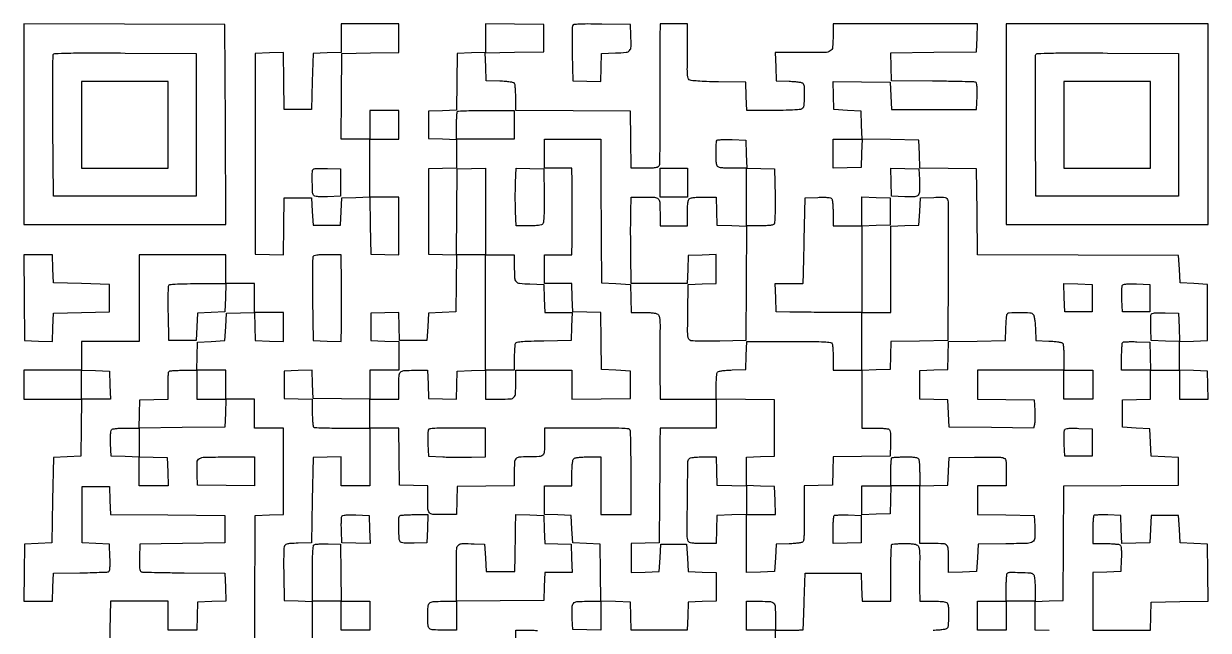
# Model space of a CAD drawing. Extents: x 156 to 936, y 95 to 969.
# Drawn here: x 156 to 936, y 570 to 969 of the extents above; entities that cross this region are included whole.
import ezdxf

# ---------------------------------------------------------------- set-up
doc = ezdxf.new("R2010")
doc.units = 0

msp = doc.modelspace()

# ---------------------------------------------------------------- linework, layer by layer
for points in [[(156, 903.007138), (156, 837), (222.50719, 837), (289.014379, 837), (288.75719, 902.75), (288.5, 968.5), (222.25, 968.757138), (156, 969.014276)], [(365, 959.537526), (365, 950.075052), (355.75, 949.787526), (346.5, 949.5), (346, 931), (345.5, 912.5), (336.5, 912.5), (327.5, 912.5), (327.227798, 931.287232), (326.955596, 950.074464), (317.727798, 949.787232), (308.5, 949.5), (308.5, 883.5), (308.5, 817.5), (317.727798, 817.212768), (326.955596, 816.925536), (327.227798, 835.712768), (327.5, 854.5), (336.5, 854.5), (345.5, 854.5), (346, 845.5), (346.5, 836.5), (355.5, 836.5), (364.5, 836.5), (365, 845.5), (365.5, 854.5), (374.727798, 854.787232), (383.955596, 855.074464), (384.227798, 836.287232), (384.5, 817.5), (393.75, 817.212474), (403, 816.924948), (403, 835.962474), (403, 855), (393.5, 855), (384, 855), (384, 874), (384, 893), (393.5, 893), (403, 893), (403, 902.5), (403, 912), (393.5, 912), (384, 912), (384, 902.5), (384, 893), (374.516653, 893), (365.033305, 893), (365.266653, 921.25), (365.5, 949.5), (384.25, 949.772065), (403, 950.044131), (403, 959.522065), (403, 969), (384, 969), (365, 969)], [(803, 903), (803, 837), (869.5, 837), (936, 837), (936, 903), (936, 969), (869.5, 969), (803, 969)], [(194, 902.5), (194, 874), (222.5, 874), (251, 874), (251, 902.5), (251, 931), (222.5, 931), (194, 931)], [(841, 902.5), (841, 874), (869.5, 874), (898, 874), (898, 902.5), (898, 931), (869.5, 931), (841, 931)], [(707.787526, 883.75), (707.5, 874.5), (698.25, 874.212474), (689, 873.924948), (689, 883.462474), (689, 893), (698.537526, 893), (708.075052, 893)], [(593, 864.5), (593, 855), (584, 855), (575, 855), (575, 864.5), (575, 874), (584, 874), (593, 874)], [(156.234427, 788.75), (156.5, 760.5), (165.711984, 760.212977), (174.923969, 759.925954), (175.211984, 769.212977), (175.5, 778.5), (194, 779), (212.5, 779.5), (212.5, 788.5), (212.5, 797.5), (194, 798), (175.5, 798.5), (175.212474, 807.75), (174.924948, 817), (165.446901, 817), (155.968853, 817)], [(859.5, 788.5), (859.5, 779.5), (850.5, 779.5), (841.5, 779.5), (841.211971, 788.788029), (840.923942, 798.076058), (850.211971, 797.788029), (859.5, 797.5)], [(212.787526, 731.25), (213.075052, 722), (203.537526, 722), (194, 722), (194, 731.537526), (194, 741.075052), (203.25, 740.787526), (212.5, 740.5)], [(632, 655.537526), (632, 646), (641.537526, 646), (651.075052, 646), (650.787526, 655.25), (650.5, 664.5), (641.25, 664.787526), (632, 665.075052)]]:
    msp.add_lwpolyline(points, close=True)
for points in [[(831.25, 569.787526), (822, 570.075052), (822, 579.5), (822, 588.924948), (831.25, 589.212474), (840.5, 589.5), (840.762013, 627.237987), (841.024027, 664.975973), (878.762013, 665.237987), (916.5, 665.5), (916.5, 674.5), (916.5, 683.5), (907.5, 684), (898.5, 684.5), (898, 693.5), (897.5, 702.5), (888.5, 703), (879.5, 703.5), (879.5, 712.5), (879.5, 721.5), (888.75, 721.787526), (898, 722.075052), (898, 731.537526), (898, 741), (907.5, 741), (917, 741), (917, 731.5), (917, 722), (926.537526, 722), (936.075052, 722), (935.787526, 731.25), (935.5, 740.5), (926.25, 740.787526), (917, 741.075052), (917, 750.5), (917, 759.924948), (926.25, 760.212474), (935.5, 760.5), (935.5, 779), (935.5, 797.5), (926.5, 798), (917.5, 798.5), (917, 807.5), (916.5, 816.5), (850.265561, 816.757133), (784.031122, 817.014266), (783.765561, 845.257133), (783.5, 873.5), (764.787236, 873.771928), (746.074471, 874.043857), (745.787236, 883.271928), (745.5, 892.5), (726.787236, 892.771928), (708.074471, 893.043857), (707.787236, 902.271928), (707.5, 911.5), (698.5, 912), (689.5, 912.5), (689.21218, 921.772204), (688.924361, 931.044409), (707.71218, 930.772204), (726.5, 930.5), (727, 921.5), (727.5, 912.5), (755.5, 912.5), (783.5, 912.5), (783.789171, 921.266353, 0.007516), (783.865187, 925.502666, 0.027663), (783.724894, 928.177422, 0.042901), (783.395568, 929.858397, 0.237877), (782.789171, 930.514187, 0.08232), (781.768382, 930.71386, 0.000742), (773.947444, 930.928306, 0.002523), (764.941903, 931.116387, 0.001624), (754.5, 931.247833), (727.5, 931.5), (727.212681, 940.734363), (726.925362, 949.968727), (755.212681, 950.234363), (783.5, 950.5), (783.787526, 959.75), (784.075052, 969), (736.537526, 969), (689, 969), (688.986345, 961.75, -0.01808), (688.674657, 953.560036, -0.244046), (687.14923, 951.088274, -0.131342), (683.758369, 950.120755, -0.004189), (669.345843, 950), (650.924948, 950), (651.212474, 940.75), (651.5, 931.5), (659.968156, 931.206033, -0.010674), (663.539342, 931.005667, -0.020911), (666.36687, 930.666992, -0.02067), (668.466763, 930.236162, -0.192561), (669.202843, 929.706033, -0.134654), (669.949713, 927.278494, -0.013795), (669.969046, 921.214441, -0.01204), (669.672778, 915.108185, -0.18012), (668.8, 913.2, -0.170869), (667.589573, 912.619876, -0.011315), (663.683264, 912.283779, -0.011928), (658.099395, 912.063979, -0.003872), (649.837526, 912), (632.075052, 912), (631.787526, 921.25), (631.5, 930.5), (613.573796, 930.773792, -0.004244), (605.60726, 930.96311, -0.010625), (599.799426, 931.27411, -0.008879), (595.533232, 931.669878, -0.146654), (594.232246, 932.222216, -0.148596), (593.558263, 933.244144, -0.042785), (593.173206, 935.119705, -0.027373), (592.994664, 937.984686, -0.007778), (593.030594, 942.448425, 0.002881), (593.103752, 946.548164, 0.001735), (593.145636, 951.411412, 0.001737), (593.153703, 956.246025, 0.003038), (593.122144, 960.25), (593, 969), (584, 969), (575, 969), (574.932166, 960.25, 0.001756), (574.909474, 954.899146, 0.000216), (574.906009, 943.218383, 0.000256), (574.914993, 929.343352, 0.000211), (574.93838, 914.55726, -0.00146), (574.925307, 900.267089, -0.002264), (574.822181, 887.935567, -0.00067), (574.669757, 877.225155, -0.07307), (574.438827, 875.80726, -0.170023), (573.726767, 874.859143, -0.100717), (572.403821, 874.316799, -0.041243), (569.975799, 874.058804, -0.005855), (564.954678, 874), (556.044131, 874), (555.772065, 892.75), (555.5, 911.5), (517.75, 911.762025), (480, 912.02405), (479.984687, 920.262025, 0.008604), (479.922842, 923.505426, 0.011608), (479.748365, 926.434916, 0.00876), (479.504897, 928.856025, 0.112574), (479.201688, 929.707902, 0.195149), (478.447011, 930.24575, 0.020215), (476.262875, 930.673305, 0.020298), (473.292364, 931.008289, 0.009786), (469.467001, 931.207902), (460.5, 931.5), (460.212762, 940.728277), (459.925523, 949.956554), (479.212762, 950.228277), (498.5, 950.5), (498.5, 959.5), (498.5, 968.5), (479.25, 968.771593), (460, 969.043186), (460, 959.559119), (460, 950.075052), (450.75, 949.787526), (441.5, 949.5), (441.228072, 930.787236), (440.956143, 912.074471), (431.728072, 911.787236), (422.5, 911.5), (422.5, 902.5), (422.5, 893.5), (431.75, 893.212474), (441, 892.924948), (441, 883.5), (441, 874.075052), (431.75, 873.787526), (422.5, 873.5), (422.5, 845.5), (422.5, 817.5), (431.771926, 817.212184), (441.043852, 816.924368), (440.771926, 798.212184), (440.5, 779.5), (431.5, 779), (422.5, 778.5), (422, 769.5), (421.5, 760.5), (412.5, 760.5), (403.5, 760.5), (403.211984, 769.787023), (402.923969, 779.074046), (393.711984, 778.787023), (384.5, 778.5), (384.5, 769.5), (384.5, 760.5), (393.75, 760.212474), (403, 759.924948), (403, 750.462474), (403, 741), (393.5, 741), (384, 741), (384, 731.477935), (384, 721.955869), (365.25, 722.227935), (346.5, 722.5), (346.211984, 731.787023), (345.923969, 741.074046), (336.711984, 740.787023), (327.5, 740.5), (327.5, 731.5), (327.5, 722.5), (336.75, 722.212474), (346, 721.924948), (346, 713.021491, 0.009958), (346.0688, 709.567153, 0.014968), (346.278853, 706.561084, 0.009756), (346.572564, 704.108898, 0.223227), (346.949286, 703.531343, 0.129805), (347.727222, 703.294608, 0.001646), (352.922117, 703.118185, 0.004683), (358.962348, 702.989577, 0.003037), (365.949286, 702.948712), (384, 702.952773), (384, 683.976387), (384, 665), (374.5, 665), (365, 665), (365, 674.537526), (365, 684.075052), (355.75, 683.787526), (346.5, 683.5), (346, 655.5), (345.5, 627.5), (336.759315, 627.211203, 0.005372), (331.484491, 626.980162, 0.052168), (329.278305, 626.626938, 0.141216), (328.132916, 625.934777, 0.12694), (327.473799, 624.711203, 0.054081), (327.268925, 623.186011, 0.002903), (327.172883, 618.302666, 0.004516), (327.144785, 612.481573, 0.003275), (327.214485, 606), (327.5, 589.5), (336.75, 589.212474), (346, 588.924948), (346, 569.962474), (346, 551)], [(307.985724, 513), (308.242862, 579.25), (308.5, 645.5), (317.75, 645.787526), (327, 646.075052), (327, 674.537526), (327, 703), (317.5, 703), (308, 703), (308, 712.5), (308, 722), (298.5, 722), (289, 722), (289, 731.5), (289, 741), (279.462474, 741), (269.924948, 741), (270.212474, 750.25), (270.5, 759.5), (279.5, 760), (288.5, 760.5), (289, 769.5), (289.5, 778.5), (298.711984, 778.787023), (307.923969, 779.074046), (308.211984, 769.787023), (308.5, 760.5), (317.75, 760.212474), (327, 759.924948), (327, 769.462474), (327, 779), (317.5, 779), (308, 779), (308, 788.5), (308, 798), (298.5, 798), (289, 798), (289, 807.5), (289, 817), (260.5, 817), (232, 817), (232, 788.5), (232, 760), (213, 760), (194, 760), (194, 750.5), (194, 741), (175, 741), (156, 741), (156, 731.5), (156, 722), (175.022065, 722), (194.044131, 722), (193.772065, 703.25), (193.5, 684.5), (184.5, 684), (175.5, 683.5), (175, 655.5), (174.5, 627.5), (165.5, 627), (156.5, 626.5), (156.227935, 607.75), (155.955869, 589), (165.440409, 589), (174.924948, 589), (175.212474, 598.25), (175.5, 607.5), (192.966527, 607.7261, 0.002617), (199.755613, 607.849525, 0.003904), (205.690789, 608.034876, 0.001709), (210.751761, 608.249818, 0.080308), (211.755698, 608.459747, 0.230735), (212.38357, 609.132566, 0.046619), (212.724607, 610.779803, 0.028627), (212.867535, 613.436735, 0.00737), (212.789171, 617.733647), (212.5, 626.5), (203.5, 627), (194.5, 627.5), (194.5, 646), (194.5, 664.5), (203.5, 664.5), (212.5, 664.5), (212.787367, 655.261989), (213.074734, 646.023977), (250.787367, 645.761989), (288.5, 645.5), (288.5, 636.5), (288.5, 627.5), (260.5, 627), (232.5, 626.5), (232.210829, 617.733647, 0.007367), (232.132424, 613.435738, 0.028643), (232.275392, 610.779151, 0.046684), (232.616619, 609.132523, 0.230653), (233.244841, 608.45954, 0.084513), (234.291937, 608.249701, 0.000807), (242.100598, 608.034583, 0.002667), (251.102786, 607.849172, 0.00172), (261.534012, 607.725894), (288.5, 607.5), (288.787023, 598.288016), (289.074046, 589.076031), (279.787023, 588.788016), (270.5, 588.5), (270.212474, 579.25), (269.924948, 570), (260.462474, 570), (251, 570), (251, 579.5), (251, 589), (232.022065, 589), (213.044131, 589), (212.772065, 570.25), (212.5, 551.5)], [(650.765573, 541.75), (651.031147, 570), (641.515573, 570), (632, 570), (632, 579.5), (632, 589), (640.893011, 589, -0.014768), (647.650479, 588.800362, -0.195511), (649.85745, 587.747254, -0.175208), (650.829247, 585.400012, -0.01141), (651, 577.918213), (651, 570), (660, 570, 0.0026), (663.464229, 570.018014, 0.004197), (666.412861, 570.073437, 0.000892), (668.993563, 570.14823, 0.224489), (669.192718, 570.25, 0.155255), (669.275457, 570.477602, 0.000161), (669.492526, 575.860938, 0.00153), (669.715183, 581.889099, 0.000936), (669.942718, 589), (670.5, 607.5), (689, 607.5), (707.5, 607.5), (707.787526, 598.25), (708.075052, 589), (717.537526, 589), (727, 589), (727, 607.333333, -0.0034), (727.048122, 614.408987, -0.005368), (727.195833, 620.477083, -0.001621), (727.396742, 625.718151, -0.188134), (727.666667, 626.333333, -0.170822), (728.219339, 626.598277, -0.007308), (730.402574, 626.804167, -0.011797), (733.041347, 626.951611, -0.008057), (736.044222, 627, -0.010402), (739.738901, 626.923127, -0.030499), (742.270415, 626.662514, -0.04499), (743.991423, 626.216674, -0.134469), (744.978903, 625.52542, -0.125079), (745.508902, 624.410811, -0.024523), (745.834299, 622.197251, -0.020936), (746.000288, 619.185347, -0.00977), (745.975462, 615.27542, 0.003165), (745.89735, 611.282314, 0.001862), (745.851957, 606.507467, 0.001862), (745.842131, 601.735023, 0.00318), (745.874114, 597.75), (746, 589), (754.893011, 589, -0.00673), (759.571713, 588.937024, -0.034532), (762.154102, 588.688469, -0.06988), (763.653872, 588.217093, -0.192406), (764.393011, 587.418213, -0.084327), (764.913249, 584.827218, -0.010423), (764.965583, 579.045558, -0.008313), (764.798943, 573.183397, -0.131024), (764.202843, 571.293967, -0.192561), (763.466763, 570.763838, -0.02067), (761.36687, 570.333008, -0.020911), (758.539342, 569.994333, -0.010674), (754.968156, 569.793967)], [(479.984687, 561.75), (480, 570), (488.25, 569.984687, -0.00854), (491.497473, 569.923184, -0.011541), (494.429181, 569.749726, -0.008672)]]:
    msp.add_lwpolyline(points, format="xyb")
for points in [[(517.452578, 967.737017, 0.086986), (517.258462, 966.743077, 0.00181), (517.178932, 961.683445, 0.004167), (517.156609, 955.752267, 0.002787), (517.225464, 948.964868), (517.5, 931.5), (526.711984, 931.212977), (535.923969, 930.925954), (536.211984, 940.212977), (536.5, 949.5), (545.740334, 949.787398, 0.015844), (552.678762, 950.223546, 0.194277), (554.990355, 951.421808, 0.177046), (555.934395, 953.942653, 0.012739), (555.800912, 961.520917), (555.5, 968.5), (536.727115, 968.772149, 0.002868), (527.122145, 968.856286, 0.01417), (521.71348, 968.719336, 0.017376), (518.324438, 968.418954, 0.277091)], [(269.5, 902.5), (269.5, 855.5), (222.5, 855.5), (175.5, 855.5), (175.239372, 901.5, -0.000997), (175.174287, 919.225103, -0.001596), (175.197198, 934.357597, -0.000282), (175.267665, 947.72814, -0.090314), (175.461789, 948.759906, -0.301449), (176.45055, 949.464468, -0.003096), (185.402033, 949.70934, -0.005599), (198.68089, 949.841585, -0.001079), (222.722417, 949.759906), (269.5, 949.5)], [(916.5, 902.5), (916.5, 855.5), (869.5, 855.5), (822.5, 855.5), (822.239372, 901.5, -0.000997), (822.174287, 919.225103, -0.001596), (822.197198, 934.357597, -0.000282), (822.267665, 947.72814, -0.090314), (822.461789, 948.759906, -0.301449), (823.45055, 949.464468, -0.003096), (832.402033, 949.70934, -0.005599), (845.68089, 949.841585, -0.001079), (869.722417, 949.759906), (916.5, 949.5)], [(479, 902.5), (479, 893), (460, 893), (441, 893), (441, 901.833333, -0.007039), (441.048334, 905.266524, -0.010477), (441.195833, 908.267708, -0.005871), (441.400808, 910.76784, -0.174709), (441.666667, 911.333333, -0.188134), (442.281849, 911.603258, -0.001621), (447.522917, 911.804167, -0.005368), (453.591013, 911.951878, -0.0034), (460.666667, 912), (479, 912)], [(536.021967, 874.25, 0.00073), (536.046106, 865.07624, 0.0003), (536.104465, 852.635937, 0.000297), (536.183033, 839.284369, 0.000381), (536.271967, 827), (536.5, 798.5), (546, 798), (555.5, 797.5), (555.787526, 788.25), (556.075052, 779), (564.415081, 779, -0.009183), (568.461633, 778.925674, -0.02907), (571.158273, 778.669114, -0.04395), (572.962049, 778.226128, -0.138222), (573.978903, 777.52542, -0.125079), (574.508902, 776.410811, -0.024523), (574.834299, 774.197251, -0.020936), (575.000288, 771.185347, -0.00977), (574.975462, 767.27542, 0.00426), (574.895928, 762.696756, 0.001275), (574.851957, 755.716842, 0.001278), (574.8426, 747.88072, 0.001384), (574.874114, 740.25), (575, 722), (593.5, 722), (612, 722), (612.015313, 730.25, -0.008591), (612.077158, 733.498009, -0.011595), (612.251635, 736.431384, -0.008743), (612.495093, 738.855762, -0.112618), (612.798312, 739.707902, -0.195149), (613.552989, 740.24575, -0.020215), (615.737125, 740.673305, -0.020298), (618.707636, 741.008289, -0.009786), (622.532999, 741.207902), (631.5, 741.5), (631.787526, 750.75), (632.075052, 760), (659.930537, 760, -0.001485), (675.912264, 759.952549, -0.012395), (683.141028, 759.730356, -0.020774), (687.244652, 759.330803, -0.272936), (688.393011, 758.418213, -0.06844), (688.631074, 757.400281, -0.007317), (688.821697, 754.9751, -0.008902), (688.955615, 752.066073, -0.00705), (689, 748.918213), (689, 741), (698.5, 741), (708, 741), (708, 760), (708, 779), (688.75, 779.051866, -0.000795), (680.719954, 779.086266, -0.000744), (672.510938, 779.146698, -0.00074), (665.224472, 779.221965, -0.00255), (660.5, 779.301866), (651.5, 779.5), (651.212474, 788.75), (650.924948, 798), (659.962474, 798, 0.002589), (663.442296, 798.018018, 0.004168), (666.406971, 798.073437, 0.00091), (669.000219, 798.148267, 0.213409), (669.210192, 798.25, 0.16966), (669.299028, 798.48389, 0.000082), (669.517208, 806.651563, 0.00113), (669.738098, 815.746328, 0.000687), (669.960192, 826.5), (670.5, 854.5), (678.914347, 854.793098, -0.008519), (682.914541, 854.864234, -0.027159), (685.5815, 854.721251, -0.039341), (687.340297, 854.389362, -0.187221), (688.149034, 853.793098, -0.110402), (688.472467, 852.894283, -0.00954), (688.732898, 850.45641, -0.012203), (688.918959, 847.504112, -0.00917), (688.984687, 844.25), (689, 836), (698.5, 836), (708, 836), (708, 845.537526), (708, 855.075052), (717.25, 854.787526), (726.5, 854.5), (726.5, 845.5), (726.5, 836.5), (717.25, 836.212474), (708, 835.924948), (708, 807.462474), (708, 779), (717.5, 779), (727, 779), (727, 807.462474), (727, 835.924948), (736.25, 836.212474), (745.5, 836.5), (746, 845.5), (746.5, 854.5), (755.221282, 854.788514, -0.004531), (760.729214, 854.920771, -0.056879), (762.798368, 854.7159, -0.169014), (763.857996, 854.070328, -0.113055), (764.498811, 852.788514, -0.057649), (764.718785, 851.013017, -0.00055), (764.810136, 837.953501, -0.001831), (764.843691, 822.912953, -0.001184), (764.777529, 805.5), (764.5, 760.5), (745.787236, 760.228072), (727.074471, 759.956143), (726.787236, 750.728072), (726.5, 741.5), (717.25, 741.212474), (708, 740.924948), (708, 721.962474), (708, 703), (716.25, 702.984687, -0.00917), (719.504112, 702.918959, -0.012203), (722.45641, 702.732898, -0.00954), (724.894283, 702.472467, -0.110402), (725.793098, 702.149034, -0.187221), (726.389362, 701.340297, -0.039341), (726.721251, 699.5815, -0.027159), (726.864234, 696.914541, -0.008519), (726.793098, 692.914347), (726.5, 684.5), (707.787236, 684.228072), (689.074471, 683.956143), (688.787236, 674.728072), (688.5, 665.5), (679.25, 665.212474), (670, 664.924948), (669.877856, 656.212474, 0.002558), (669.842369, 652.226546, 0.001464), (669.838237, 647.415539, 0.001462), (669.862397, 642.577226, 0.002431), (669.914506, 638.5, -0.008652), (669.915703, 634.964693, -0.011897), (669.786221, 631.789478, -0.008673), (669.570891, 629.165968, -0.1249), (669.254806, 628.293967, -0.185608), (668.496413, 627.766737, -0.020081), (666.367719, 627.334572, -0.020555), (663.52345, 626.994397, -0.010808), (659.968156, 626.793967), (651.5, 626.5), (651, 617.5), (650.5, 608.5), (641.25, 608.212474), (632, 607.924948), (632, 626.998686), (632, 646.072424), (622.25, 645.786212), (612.5, 645.5), (612.212474, 636.25), (611.924948, 627), (603.069463, 627, -0.007123), (598.555749, 627.064303, -0.032046), (595.928761, 627.308156, -0.059246), (594.361457, 627.750342, -0.205588), (593.642703, 628.488718, -0.092805), (592.903821, 632.518789, -0.00144), (593.060501, 656.149219, -0.000859), (593.333368, 680.450781, -0.1716), (594.158159, 682.69057, -0.155177), (595.083211, 683.283727, -0.031074), (597.02758, 683.678173, -0.024581), (599.794443, 683.924714, -0.00993), (603.584919, 684), (611.924948, 684), (612.212474, 674.75), (612.5, 665.5), (622.25, 665.213788), (632, 664.927576), (632, 674.426262), (632, 683.924948), (641.25, 684.212474), (650.5, 684.5), (650.5, 703), (650.5, 721.5), (631.25, 721.771593), (612, 722.043186), (612, 712.521593), (612, 703), (593.5, 703), (575, 703), (574.950274, 693.75, -0.000262), (574.919178, 688.479769, -0.000049), (574.856325, 678.845312, -0.000053), (574.780595, 667.58956, -0.000048), (574.700274, 656), (574.5, 627.5), (565.25, 627.212474), (556, 626.924948), (556, 617.424948), (556, 607.924948), (565.25, 608.212474), (574.5, 608.5), (575, 617.5), (575.5, 626.5), (584, 626.5), (592.5, 626.5), (593, 617.5), (593.5, 608.5), (602.75, 608.212474), (612, 607.924948), (612, 598.5), (612, 589.075052), (602.75, 588.787526), (593.5, 588.5), (593.212474, 579.25), (592.924948, 570), (574.5, 570), (556.075052, 570), (555.787526, 579.25), (555.5, 588.5), (545.75, 588.786212), (536, 589.072424), (536, 579.498686), (536, 569.924948), (526.75, 570.212474), (517.5, 570.5), (517.199088, 577.479083, -0.012334), (517.058274, 585.12149, -0.176996), (517.99223, 587.628526, -0.2019), (520.271994, 588.773356, -0.016736), (527.041117, 589), (536.044131, 589), (535.772065, 607.75), (535.5, 626.5), (526.5, 627), (517.5, 627.5), (517, 636.5), (516.5, 645.5), (507.75, 645.788933), (499, 646.077866), (499, 655.538933), (499, 665), (508, 665), (517, 665), (517, 673.3, -0.011084), (517.07823, 676.828493, -0.020332), (517.322289, 679.693122, -0.021091), (517.689458, 681.860329, -0.144849), (518.2, 682.8, -0.144849), (519.139671, 683.310542, -0.021091), (521.306878, 683.677711, -0.020332), (524.171507, 683.92177, -0.011084), (527.7, 684), (536, 684), (536, 665), (536, 646), (546.002162, 646), (556.004324, 646), (555.965423, 673.013953, 0.001964), (555.909274, 683.474916, 0.003019), (555.770438, 692.529084, 0.00101), (555.587495, 700.348839, 0.085456), (555.356272, 701.513953, 0.279065), (554.266681, 702.359776, 0.015917), (549.85061, 702.73157, 0.011443), (542.373511, 702.950534, 0.001598), (526.893011, 703), (499, 703), (499, 694.106989, -0.014665), (498.801887, 687.353769, -0.194364), (497.75553, 685.146066, -0.176212), (495.422529, 684.172277, -0.011643), (488.025201, 684, 0.018954), (482.127623, 683.776351, 0.205455), (480.062266, 682.698271, 0.161737), (479.159009, 680.32559, 0.010764), (479, 672.940278), (479, 665.044131), (460.25, 664.772065), (441.5, 664.5), (441.212474, 655.25), (440.924948, 646), (432.069463, 646, -0.014852), (425.343338, 646.199842, -0.195466), (423.140972, 647.251427, -0.175109), (422.170847, 649.594439, -0.011465), (422, 657.044262), (422, 664.924948), (412.75, 665.212474), (403.5, 665.5), (403.227935, 684.25), (402.955869, 703), (393.477935, 703), (384, 703), (384, 712.5), (384, 722), (393.5, 722), (403, 722), (403, 729.918213, -0.011384), (403.170318, 737.397656, -0.174757), (404.139748, 739.745668, -0.195866), (406.341871, 740.79962, -0.014889), (413.069463, 741), (421.924948, 741), (422.212474, 731.75), (422.5, 722.5), (431.711984, 722.212977), (440.923969, 721.925954), (441.211984, 731.212977), (441.5, 740.5), (450.75, 740.787526), (460, 741.075052), (460, 779.037526), (460, 817), (450.517308, 817), (441.034615, 817), (441.267308, 845.25), (441.5, 873.5), (450.75, 873.787526), (460, 874.075052), (460, 845.537526), (460, 817), (469.5, 817), (479, 817), (479.013655, 809.75, 0.011323), (479.205906, 801.91336, 0.167983), (480.210007, 799.399634, 0.193196), (482.500871, 798.217976, 0.015812), (489.357189, 797.786107), (498.5, 797.5), (498.787526, 788.25), (499.075052, 779), (508.075052, 779), (517.075052, 779), (516.787526, 769.75), (516.5, 760.5), (498.544238, 760.226088, 0.003691), (490.090119, 760.034694, 0.01247), (484.573985, 759.731244, 0.01141), (480.777433, 759.339909, 0.223435), (479.809551, 758.726088, 0.11214), (479.502015, 757.863889, 0.008914), (479.254937, 755.436726, 0.011727), (479.077986, 752.499311, 0.008715), (479.015313, 749.25), (479, 741), (469.5, 741), (460, 741), (460, 731.5), (460, 722), (469.393011, 722, 0.013298), (476.54893, 722.190353, 0.19079), (478.820169, 723.232644, 0.18106), (479.823337, 725.570915, 0.011759), (480, 733.081787), (480, 741), (498.5, 741), (517, 741), (517, 731.478407), (517, 721.956814), (536.25, 722.228407), (555.5, 722.5), (555.5, 731.5), (555.5, 740.5), (546, 741), (536.5, 741.5), (536.228072, 760.212764), (535.956143, 778.925529), (526.728072, 779.212764), (517.5, 779.5), (517.212474, 788.75), (516.924948, 798), (507.962474, 798), (499, 798), (499, 807.5), (499, 817), (508, 817), (517, 817), (517.057692, 826, 0.000568), (517.079838, 830.198785, 0.000295), (517.098438, 835.440625, 0.000293), (517.11121, 840.824631, 0.000446), (517.115385, 845.5, 0.000446), (517.11121, 850.175369, 0.000293), (517.098438, 855.559375, 0.000295), (517.079838, 860.801215, 0.000568), (517.057692, 865), (517, 874), (508, 874), (499, 874), (499, 883.5), (499, 893), (517.5, 893), (536, 893)], [(631.787036, 883.287036), (632.074071, 874.074071), (641.287036, 873.787036), (650.5, 873.5), (650.730064, 855.546696, -0.003387), (650.78284, 846.80929, -0.013149), (650.636558, 841.398754, -0.01367), (650.34579, 837.801929, -0.228051), (649.730064, 836.812009, -0.111991), (648.865943, 836.503539, -0.008969), (646.441426, 836.255659, -0.011768), (643.507012, 836.078168, -0.008755), (640.262025, 836.015313), (632.02405, 836), (631.762025, 798.25), (631.5, 760.5), (614.5, 760.214823, -0.003164), (607.827163, 760.14512, -0.004388), (601.845713, 760.172984, -0.002763), (596.823987, 760.268211, -0.054288), (595.293917, 760.472853, -0.200886), (594.024332, 761.41402, -0.107995), (593.398433, 763.295019, -0.027707), (593.197709, 767.253187, -0.001641), (593.293917, 779.25803), (593.5, 797.5), (602.75, 797.787526), (612, 798.075052), (612, 807.575052), (612, 817.075052), (602.75, 816.787526), (593.5, 816.5), (593.212474, 807.25), (592.924948, 798), (574.504291, 798), (556.083634, 798), (555.791817, 816.75, -0.002035), (555.70109, 824.643566, -0.001807), (555.669796, 832.85625, -0.001813), (555.695144, 840.247186, -0.005573), (555.786212, 845.25), (556.072424, 855), (563.954425, 855, -0.011488), (571.407632, 854.828735, -0.175547), (573.750055, 853.856267, -0.195124), (574.800879, 851.649058, -0.014733), (575, 844.893011), (575, 836), (584, 836), (593, 836), (593, 844.3, -0.011084), (593.07823, 847.828493, -0.020332), (593.322289, 850.693122, -0.021091), (593.689458, 852.860329, -0.144849), (594.2, 853.8, -0.144682), (595.138013, 854.310039, -0.021131), (597.298731, 854.677383, -0.02038), (600.152513, 854.921656, -0.011159), (603.662474, 855), (611.924948, 855), (612.212474, 845.75), (612.5, 836.5), (622.227449, 836.21406), (631.954897, 835.92812), (631.951231, 854.96406), (631.947565, 874), (622.580771, 874, -0.006229), (617.621768, 874.061783, -0.033104), (614.921973, 874.308419, -0.067696), (613.363208, 874.777772, -0.196661), (612.606989, 875.581787, -0.084651), (612.088807, 878.171177, -0.00856), (612.016373, 884.475572, -0.005224), (612.121605, 891.01904, -0.192027), (612.701526, 892.368192, -0.181254), (613.294584, 892.637876, -0.006365), (615.854968, 892.779968, -0.011094), (618.933373, 892.843152, -0.007452), (622.451526, 892.784859), (631.5, 892.5)], [(364.5, 864.5), (364.5, 855.5), (356.085653, 855.206902, -0.008519), (352.085459, 855.135766, -0.027159), (349.4185, 855.278749, -0.039341), (347.659703, 855.610638, -0.187221), (346.850966, 856.206902, -0.132115), (346.196599, 858.302816, -0.007818), (346.033661, 865.012925, -0.006174), (346.059, 871.850027, -0.194743), (346.702644, 873.369311, -0.179987), (347.290922, 873.638564, -0.007016), (349.709672, 873.781547, -0.011703), (352.626528, 873.84459, -0.007913), (355.952644, 873.785977), (364.5, 873.5)], [(498.693304, 856.034149, -0.004398), (498.710454, 848.482054, -0.009993), (498.559163, 842.77672, -0.007283), (498.295077, 838.457192, -0.15551), (497.82086, 837.284149, -0.157451), (496.914227, 836.708467, -0.029224), (494.951825, 836.320942, -0.023967), (492.190411, 836.075611, -0.010172), (488.474085, 836), (480.193059, 836), (479.84653, 845.5, -0.005759), (479.738574, 849.827245, -0.003372), (479.703949, 855.010643, -0.003372), (479.739265, 860.197484, -0.005725), (479.847764, 864.536232), (480.195529, 874.072464), (489.347764, 873.786232), (498.5, 873.5)], [(745.800912, 866.520917, -0.011928), (745.949111, 858.817355, -0.176334), (745.027485, 856.321246, -0.210428), (742.784833, 855.229016, -0.017872), (736.221282, 855.211486), (727.5, 855.5), (727.211971, 864.788029), (726.923942, 874.076058), (736.211971, 873.788029), (745.5, 873.5)], [(346.451839, 815.73509, 0.089123), (346.260059, 814.730486, 0.000779), (346.187397, 806.914877, 0.002682), (346.166043, 797.919612, 0.001724), (346.233224, 787.48509), (346.5, 760.5), (355.713341, 760.212959), (364.926682, 759.925919), (365.213341, 769.712959, 0.005552), (365.304562, 774.730761, 0.001814), (365.330073, 782.132869, 0.001807), (365.298878, 790.353724, 0.002039), (365.208183, 798.25), (364.916366, 817), (355.926798, 817, 0.008039), (351.746705, 816.932787, 0.025145), (348.945272, 816.701324, 0.033728), (347.106865, 816.32838, 0.238581)], [(288.787526, 788.75), (288.5, 779.5), (279.5, 779), (270.5, 778.5), (270, 769.5), (269.5, 760.5), (260.5, 760.5), (251.5, 760.5), (251.225464, 777.964868, -0.00274), (251.155987, 784.750713, -0.004104), (251.176436, 790.676938, -0.001758), (251.253208, 795.73586, -0.087149), (251.444079, 796.714868, -0.275673), (252.2933, 797.382712, -0.015278), (255.7903, 797.726058, -0.013747), (261.229619, 797.942794, -0.003083), (270.506141, 798), (289.075052, 798)], [(897.5, 788.5), (897.5, 779.5), (888.5, 779.5), (879.5, 779.5), (879.205027, 787.411609, -0.006757), (879.130652, 790.542211, -0.008847), (879.151984, 793.403842, -0.006825), (879.2445, 795.787219, -0.078651), (879.438673, 796.700781, -0.222283), (880.127059, 797.364206, -0.05328), (881.715903, 797.724548, -0.030281), (884.338027, 797.871594, -0.007113), (888.733647, 797.789171), (897.5, 797.5)], [(820.831844, 777.702616, -0.123819), (821.268892, 776.789339, -0.013166), (821.679152, 774.450258, -0.0156), (822.012379, 771.592986, -0.011934), (822.204288, 768.452616), (822.5, 760.5), (830.968156, 760.206033, -0.010674), (834.539342, 760.005667, -0.020911), (837.36687, 759.666992, -0.02067), (839.466763, 759.236162, -0.192561), (840.202843, 758.706033, -0.112667), (840.505619, 757.854929, -0.008725), (840.748704, 755.430835, -0.011582), (840.922928, 752.497876, -0.008579), (840.984687, 749.25), (841, 741), (850.5, 741), (860, 741), (860, 731.5), (860, 722), (850.5, 722), (841, 722), (841, 731.5), (841, 741), (812.5, 741), (784, 741), (784, 731.522065), (784, 722.044131), (802.75, 721.772065), (821.5, 721.5), (821.800912, 714.520917, -0.008684), (821.873971, 711.681297, -0.009453), (821.844841, 708.920223, -0.009), (821.732773, 706.560483, -0.045143), (821.5279, 705.255139), (820.953976, 702.968443), (793.226988, 703.234222), (765.5, 703.5), (765, 712.5), (764.5, 721.5), (755.25, 721.787526), (746, 722.075052), (746, 731.5), (746, 740.924948), (755.25, 741.212474), (764.5, 741.5), (764.787236, 750.728072), (765.074471, 759.956143), (783.787236, 760.228072), (802.5, 760.5), (802.769726, 768.5, -0.004694), (802.905777, 771.655284, -0.006263), (803.092081, 774.517187, -0.004511), (803.299299, 776.905307, -0.062379), (803.488341, 777.75, -0.302193), (805.012718, 778.882817, -0.013723), (811.846795, 779.05174, -0.015655), (818.640635, 778.820392, -0.206024)], [(916.788029, 769.211971), (917.076058, 759.923942), (907.788029, 760.211971), (898.5, 760.5), (898.205027, 768.411609, -0.006757), (898.130652, 771.542211, -0.008847), (898.151984, 774.403842, -0.006825), (898.2445, 776.787219, -0.078651), (898.438673, 777.700781, -0.222283), (899.127059, 778.364206, -0.05328), (900.715903, 778.724548, -0.030281), (903.338027, 778.871594, -0.007113), (907.733647, 778.789171), (916.5, 778.5)], [(897.787526, 750.25), (898.075052, 741), (888.537526, 741), (879, 741), (879, 749.833333, -0.007416), (879.050964, 753.269043, -0.010972), (879.206402, 756.278277, -0.006396), (879.422807, 758.77838, -0.173269), (879.702644, 759.369311, -0.179987), (880.290922, 759.638564, -0.007016), (882.709672, 759.781547, -0.011703), (885.626528, 759.84459, -0.007913), (888.952644, 759.785977), (897.5, 759.5)], [(270, 731.5), (270, 722), (279.537526, 722), (289.075052, 722), (288.787526, 712.75), (288.5, 703.5), (260.25, 703.234427), (232, 702.968853), (232, 693.521953), (232, 684.075052), (241.25, 683.787526), (250.5, 683.5), (250.787526, 674.25), (251.075052, 665), (241.537526, 665), (232, 665), (232, 674.462474), (232, 683.924948), (222.75, 684.212474), (213.5, 684.5), (213.206902, 692.914347, -0.008519), (213.135766, 696.914541, -0.027159), (213.278749, 699.5815, -0.039341), (213.610638, 701.340297, -0.187221), (214.206902, 702.149034, -0.110258), (215.104817, 702.472431, -0.009596), (217.532567, 702.732898, -0.012245), (220.472742, 702.918956, -0.009211), (223.712474, 702.984687), (231.924948, 703), (232.212474, 712.25), (232.5, 721.5), (241.75, 721.787526), (251, 722.075052), (251, 730.870859, -0.007069), (251.048335, 734.289663, -0.010516), (251.195833, 737.278732, -0.005912), (251.400837, 739.768224, -0.174595), (251.666667, 740.333333, -0.174709), (252.23216, 740.599192, -0.005871), (254.732292, 740.804167, -0.010477), (257.733476, 740.951666, -0.007039), (261.166667, 741), (270, 741)], [(422.423642, 701.661609, 0.079281), (422.235027, 700.7687, 0.006579), (422.147568, 698.392336, 0.008656), (422.129541, 695.539392, 0.006569), (422.205027, 692.411609), (422.5, 684.5), (432, 684, 0.006705), (436.307538, 683.831176, 0.004022), (441.426563, 683.74047, 0.004027), (446.521873, 683.732216, 0.007), (450.75, 683.81862), (460, 684.13724), (460, 693.56862), (460, 703), (441.468615, 703, 0.002952), (431.978906, 702.943979, 0.014589), (426.639148, 702.725016, 0.01838), (423.307176, 702.367409, 0.271575)], [(859.5, 693.5), (859.5, 684.5), (850.5, 684.5), (841.5, 684.5), (841.205027, 692.411609, -0.006757), (841.130652, 695.542211, -0.008847), (841.151984, 698.403842, -0.006825), (841.2445, 700.787219, -0.078651), (841.438673, 701.700781, -0.222283), (842.127059, 702.364206, -0.05328), (843.715903, 702.724548, -0.030281), (846.338027, 702.871594, -0.007113), (850.733647, 702.789171), (859.5, 702.5)], [(308, 674.452935), (308, 664.955869), (289.25, 665.227935), (270.5, 665.5), (270.199088, 672.479083, -0.019909), (270.173151, 680.395602, -0.254894), (271.635435, 682.859043, -0.130519), (275.053619, 683.828541, -0.0042), (289.512777, 683.95), (308, 683.95)], [(745.393011, 682.418213, -0.068543), (745.631102, 681.399219, -0.007277), (745.821697, 678.964077, -0.008872), (745.955617, 676.042924, -0.007017), (746, 672.880687), (746, 664.924948), (755.25, 665.212474), (764.5, 665.5), (765, 674.5), (765.5, 683.5), (782, 683.785515, -0.003332), (788.484344, 683.854498, -0.004581), (794.314063, 683.824256, -0.002978), (799.202744, 683.724981, -0.053901), (800.75, 683.516463, -0.122326), (802.003755, 682.855595, -0.153829), (802.67193, 681.733255, -0.053257), (802.947427, 679.5462, -0.004723), (803, 673.980948), (803, 665), (793.5, 665), (784, 665), (784, 655.522065), (784, 646.044131), (802.75, 645.772065), (821.5, 645.5), (821.800912, 638.520917, -0.019946), (821.826198, 630.62696, -0.250509), (820.373752, 628.134323, -0.130715), (816.967537, 627.109225, -0.004357), (802.736597, 626.772507), (784.5, 626.5), (784, 617.5), (783.5, 608.5), (774.25, 608.212474), (765, 607.924948), (765, 615.880687, 0.01133), (764.829774, 623.392119, 0.174856), (763.858669, 625.744352, 0.19591), (761.651936, 626.799825, 0.014805), (754.893011, 627), (746, 627), (746, 646), (746, 665), (736.537526, 665), (727.075052, 665), (726.787526, 655.75), (726.5, 646.5), (717.25, 646.212474), (708, 645.924948), (708, 655.462474), (708, 665), (717.5, 665), (727, 665), (727, 673.833333, -0.007039), (727.048334, 677.266524, -0.010477), (727.195833, 680.267708, -0.005871), (727.400808, 682.76784, -0.174709), (727.666667, 683.333333, -0.17274), (728.225589, 683.598717, -0.006592), (730.553989, 683.804167, -0.011152), (733.359193, 683.951638, -0.007555), (736.559678, 684, -0.007572), (740.844582, 683.935105, -0.036743), (743.261382, 683.683483, -0.072956), (744.678861, 683.209264, -0.186076)], [(383.788029, 636.211971), (384.076058, 626.923942), (374.788029, 627.211971), (365.5, 627.5), (365.205027, 635.411609, -0.006757), (365.130652, 638.542211, -0.008847), (365.151984, 641.403842, -0.006825), (365.2445, 643.787219, -0.078651), (365.438673, 644.700781, -0.222283), (366.127059, 645.364206, -0.05328), (367.715903, 645.724548, -0.030281), (370.338027, 645.871594, -0.007113), (374.733647, 645.789171), (383.5, 645.5)], [(421.787526, 636.75), (421.5, 627.5), (413.085653, 627.206902, -0.008519), (409.085459, 627.135766, -0.027159), (406.4185, 627.278749, -0.039341), (404.659703, 627.610638, -0.187221), (403.850966, 628.206902, -0.131906), (403.206577, 630.26788, -0.007493), (403.033407, 636.992136, -0.005877), (403.040216, 643.8478, -0.195602), (403.666667, 645.333333, -0.174822), (404.232541, 645.599219, -0.00583), (406.743315, 645.804167, -0.010438), (409.756615, 645.951668, -0.007009), (413.204192, 646), (422.075052, 646)], [(498.787018, 636.288393), (499.074036, 627.076786), (507.787018, 626.788393), (516.5, 626.5), (516.787526, 617.25), (517.075052, 608), (508.075052, 608), (499.075052, 608), (498.787526, 598.75), (498.5, 589.5), (469.75, 589.234665), (441, 588.969329), (441, 579.484665), (441, 570), (432.106989, 570, -0.012823), (425.474789, 570.170116, -0.168454), (423.231199, 571.079432, -0.197432), (422.213097, 573.123493, -0.018669), (422.013655, 578.831787, -0.01485), (422.227517, 585.49035, -0.182066), (423.25204, 587.772318, -0.183969), (425.522571, 588.799228, -0.01522), (432.116631, 589), (441, 589), (441.063971, 598.25, 0.001582), (441.079759, 602.458564, 0.000931), (441.073343, 607.490133, 0.000931), (441.048206, 612.518507, 0.001591), (441.006044, 616.716409, -0.016297), (441.14059, 623.663132, -0.202597), (442.267526, 625.985736, -0.180078), (444.785802, 626.942067, -0.012422), (452.520917, 626.800912), (459.5, 626.5), (460, 617.5), (460.5, 608.5), (470, 608.5), (479.5, 608.5), (479.621699, 618.5, -0.000173), (479.677617, 622.967942, -0.000111), (479.745338, 628.143836, -0.000112), (479.813815, 633.20474, -0.000211), (479.871699, 637.287526), (480, 646.075052), (489.25, 645.787526), (498.5, 645.5)], [(707.5, 636.5), (707.5, 627.5), (698.25, 627.212474), (689, 626.924948), (689, 635.795808, -0.007385), (689.050962, 639.245903, -0.010931), (689.206402, 642.267253, -0.006353), (689.422777, 644.777963, -0.173388), (689.702644, 645.369311, -0.179987), (690.290922, 645.638564, -0.007016), (692.709672, 645.781547, -0.011703), (695.626528, 645.84459, -0.007913), (698.952644, 645.785977), (707.5, 645.5)], [(860.702644, 645.369311, 0.173269), (860.422807, 644.77838, 0.006396), (860.206402, 642.278277, 0.010972), (860.050964, 639.269043, 0.007416), (860, 635.833333), (860, 627), (868.25, 626.984687, -0.00917), (871.504112, 626.918959, -0.012203), (874.45641, 626.732898, -0.00954), (876.894283, 626.472467, -0.110402), (877.793098, 626.149034, -0.187221), (878.389362, 625.340297, -0.039341), (878.721251, 623.5815, -0.027159), (878.864234, 620.914541, -0.008519), (878.793098, 616.914347), (878.5, 608.5), (869.25, 608.212474), (860, 607.924948), (860, 588.962474), (860, 570), (878.962474, 570), (897.924948, 570), (898.212474, 579.25), (898.5, 588.5), (917.246487, 588.772052), (935.992974, 589.044105), (935.746487, 607.772052), (935.5, 626.5), (926.5, 627), (917.5, 627.5), (917, 636.5), (916.5, 645.5), (907.5, 645.5), (898.5, 645.5), (898, 636.5), (897.5, 627.5), (888.288016, 627.212977), (879.076031, 626.925954), (878.788016, 636.212977), (878.5, 645.5), (869.952644, 645.785977, 0.007913), (866.626528, 645.84459, 0.011703), (863.709672, 645.781547, 0.007016), (861.290922, 645.638564, 0.179987)], [(364.772065, 607.75), (365.044131, 589), (374.522065, 589), (384, 589), (384, 579.5), (384, 570), (374.5, 570), (365, 570), (365, 579.5), (365, 589), (355.547229, 589), (346.094458, 589), (346.102654, 607.225237, -0.003579), (346.16792, 615.803774, -0.012109), (346.386235, 621.40118, -0.010808), (346.714826, 625.266069, -0.225086), (347.305425, 626.23104, -0.1212), (348.147205, 626.526496, -0.00983), (350.499094, 626.707172, -0.012776), (353.348733, 626.796855, -0.009469), (356.5, 626.755803), (364.5, 626.5)], [(820.8, 606.8, -0.144849), (821.310542, 605.860329, -0.021091), (821.677711, 603.693122, -0.020332), (821.92177, 600.828493, -0.011084), (822, 597.3), (822, 589), (812.5, 589), (803, 589), (803, 579.5), (803, 570), (793.5, 570), (784, 570), (784, 579.5), (784, 589), (793.5, 589), (803, 589), (803, 597.833333, -0.007039), (803.048334, 601.266524, -0.010477), (803.195833, 604.267708, -0.005871), (803.400808, 606.76784, -0.174709), (803.666667, 607.333333, -0.197627), (805.45253, 608.078242, -0.009016), (812.204595, 607.989878, -0.00945), (818.92503, 607.653458, -0.181061)]]:
    msp.add_lwpolyline(points, format="xyb", close=True)

doc.saveas('drawing.dxf')
